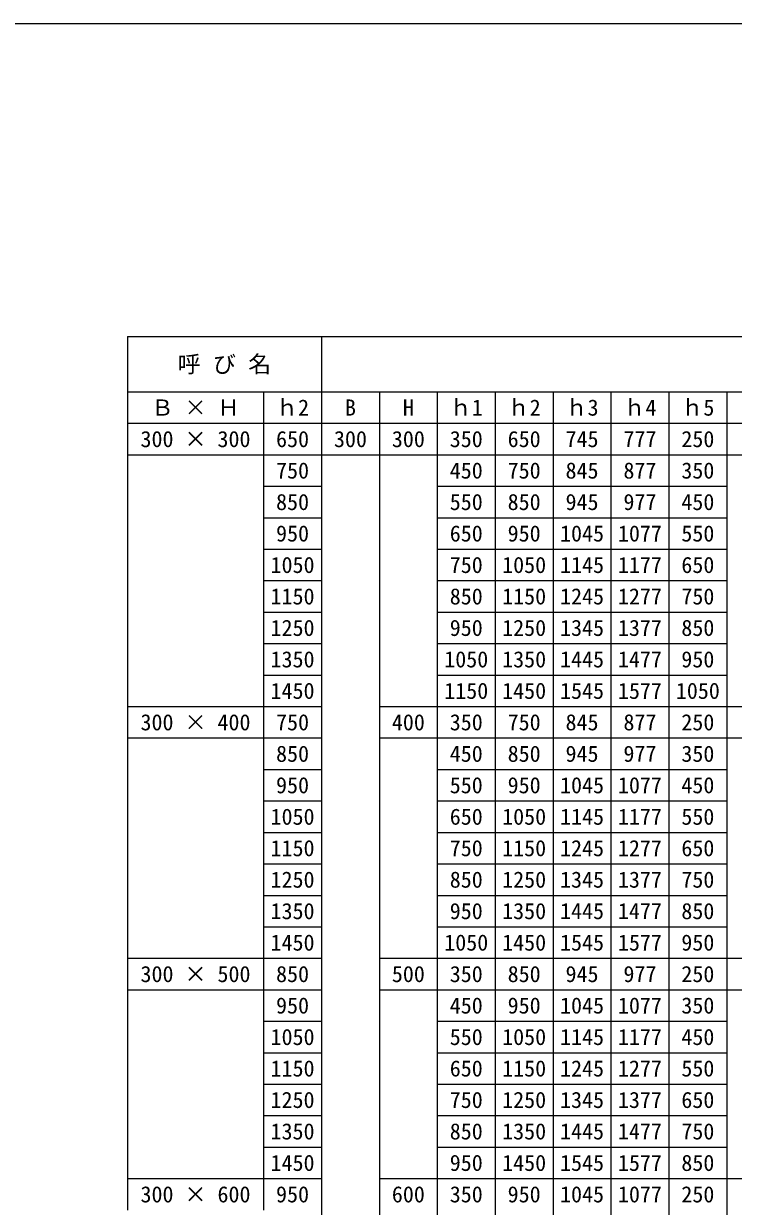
# Model space of a CAD drawing. Units: millimetres at full size; details may follow other scales. Extents: x 50430 to 75195, y -63423 to -40900.
# Drawn here: x 56348 to 58432, y -53154 to -49682 of the extents above; entities that cross this region are included whole.
import ezdxf
from ezdxf.enums import TextEntityAlignment as Align

# ---------------------------------------------------------------- set-up
doc = ezdxf.new("R2010")
doc.units = ezdxf.units.MM
doc.header["$LTSCALE"] = 30
for name, color, linetype, lineweight in [('DEFPOINTS_3', 8, 'Continuous', 0), ('寸法線', 7, 'Continuous', 9), ('枠', 5, 'Continuous', 5)]:
    doc.layers.add(name, color=color, linetype=linetype, lineweight=lineweight)
doc.styles.add('ＭＳ ゴシック', font='')
doc.styles.add('ＭＳ Ｐゴシック', font='')
doc.styles.get('ＭＳ ゴシック').set_extended_font_data('MS Gothic')
doc.styles.get('ＭＳ Ｐゴシック').set_extended_font_data('MS PGothic')

msp = doc.modelspace()

# ---------------------------------------------------------------- linework, layer by layer
at = {"layer": 'DEFPOINTS_3'}
for p, q in [((56652.36, -50947.56), (57052.36, -50947.56)), ((57222.36, -50947.56), (57562.36, -50947.56)), ((58412.36, -50947.56), (61053.56, -50947.56)), ((56652.36, -51779.16), (57052.36, -51779.16)), ((57392.36, -51779.16), (57562.36, -51779.16)), ((58412.36, -51779.16), (60842.36, -51779.16)), ((56652.36, -52518.36), (57052.36, -52518.36)), ((57392.36, -52518.36), (57562.36, -52518.36)), ((58412.36, -52518.36), (60842.36, -52518.36))]:
    msp.add_line(p, q, dxfattribs=at)
at = {"layer": '寸法線', "lineweight": 13}
for p, q in [((56652.36, -50600.14), (61475.96, -50600.14)), ((56652.36, -50600.14), (56652.36, -50855.16)), ((57222.36, -50600.14), (57222.36, -50855.16)), ((56652.36, -50762.76), (61475.96, -50762.76)), ((57052.36, -50762.76), (57052.36, -50855.16)), ((57392.36, -50762.76), (57392.36, -50855.16)), ((57562.36, -50762.76), (57562.36, -50855.16)), ((57732.36, -50762.76), (57732.36, -50855.16)), ((57902.36, -50762.76), (57902.36, -50855.16)), ((58072.36, -50762.76), (58072.36, -50855.16)), ((58242.36, -50762.76), (58242.36, -50855.16)), ((58412.36, -50762.76), (58412.36, -50855.16)), ((56652.36, -50855.16), (61475.96, -50855.16)), ((56652.36, -50855.16), (56652.36, -50947.56)), ((57052.36, -50855.16), (57052.36, -50947.56)), ((57222.36, -50855.16), (57222.36, -50947.56)), ((57392.36, -50855.16), (57392.36, -50947.56)), ((57562.36, -50855.16), (57562.36, -51039.96)), ((57732.36, -50855.16), (57732.36, -51686.76)), ((57902.36, -50855.16), (57902.36, -51686.76)), ((58072.36, -50855.16), (58072.36, -55197.96)), ((58242.36, -50855.16), (58242.36, -55197.96)), ((58412.36, -50855.16), (58412.36, -55197.96)), ((56652.36, -50947.56), (56652.36, -51686.76)), ((57052.36, -50947.56), (57222.36, -50947.56)), ((57052.36, -50947.56), (57052.36, -51686.76)), ((57222.36, -50947.56), (57222.36, -55197.96)), ((57392.36, -50947.56), (57392.36, -55197.96)), ((57562.36, -50947.56), (58412.36, -50947.56)), ((57052.36, -51039.96), (57222.36, -51039.96)), ((57562.36, -51039.96), (58242.36, -51039.96)), ((57562.36, -51039.96), (57562.36, -51686.76)), ((58242.36, -51039.96), (58412.36, -51039.96)), ((57052.36, -51132.36), (57222.36, -51132.36)), ((57562.36, -51132.36), (58242.36, -51132.36)), ((58242.36, -51132.36), (58412.36, -51132.36)), ((57052.36, -51224.76), (57222.36, -51224.76)), ((57562.36, -51224.76), (58242.36, -51224.76)), ((58242.36, -51224.76), (58412.36, -51224.76)), ((57052.36, -51317.16), (57222.36, -51317.16)), ((57562.36, -51317.16), (58242.36, -51317.16)), ((58242.36, -51317.16), (58412.36, -51317.16)), ((57052.36, -51409.56), (57222.36, -51409.56)), ((57562.36, -51409.56), (58242.36, -51409.56)), ((58242.36, -51409.56), (58412.36, -51409.56)), ((57052.36, -51501.96), (57222.36, -51501.96)), ((57562.36, -51501.96), (58242.36, -51501.96)), ((58242.36, -51501.96), (58412.36, -51501.96)), ((57052.36, -51594.36), (57222.36, -51594.36)), ((57562.36, -51594.36), (58242.36, -51594.36)), ((58242.36, -51594.36), (58412.36, -51594.36)), ((56652.36, -51686.76), (57052.36, -51686.76)), ((56652.36, -51686.76), (56652.36, -51779.16)), ((57052.36, -51686.76), (57222.36, -51686.76)), ((57052.36, -51686.76), (57052.36, -51779.16)), ((57392.36, -51686.76), (60842.36, -51686.76)), ((57562.36, -51686.76), (57562.36, -51871.56)), ((57732.36, -51686.76), (57732.36, -55197.96)), ((57902.36, -51686.76), (57902.36, -55197.96)), ((56652.36, -51779.16), (56652.36, -52425.96)), ((57052.36, -51779.16), (57222.36, -51779.16)), ((57052.36, -51779.16), (57052.36, -52425.96)), ((57562.36, -51779.16), (57732.36, -51779.16)), ((57732.36, -51779.16), (57902.36, -51779.16)), ((57902.36, -51779.16), (58412.36, -51779.16)), ((57052.36, -51871.56), (57222.36, -51871.56)), ((57562.36, -51871.56), (57732.36, -51871.56)), ((57562.36, -51871.56), (57562.36, -52425.96)), ((57732.36, -51871.56), (57902.36, -51871.56)), ((57902.36, -51871.56), (58242.36, -51871.56)), ((58242.36, -51871.56), (58412.36, -51871.56)), ((57052.36, -51963.96), (57222.36, -51963.96)), ((57562.36, -51963.96), (57732.36, -51963.96)), ((57732.36, -51963.96), (57902.36, -51963.96)), ((57902.36, -51963.96), (58242.36, -51963.96)), ((58242.36, -51963.96), (58412.36, -51963.96)), ((57052.36, -52056.36), (57222.36, -52056.36)), ((57562.36, -52056.36), (57732.36, -52056.36)), ((57732.36, -52056.36), (57902.36, -52056.36)), ((57902.36, -52056.36), (58242.36, -52056.36)), ((58242.36, -52056.36), (58412.36, -52056.36)), ((57052.36, -52148.76), (57222.36, -52148.76)), ((57562.36, -52148.76), (57732.36, -52148.76)), ((57732.36, -52148.76), (57902.36, -52148.76)), ((57902.36, -52148.76), (58242.36, -52148.76)), ((58242.36, -52148.76), (58412.36, -52148.76)), ((57052.36, -52241.16), (57222.36, -52241.16)), ((57562.36, -52241.16), (57732.36, -52241.16)), ((57732.36, -52241.16), (57902.36, -52241.16)), ((57902.36, -52241.16), (58242.36, -52241.16)), ((58242.36, -52241.16), (58412.36, -52241.16)), ((57052.36, -52333.56), (57222.36, -52333.56)), ((57562.36, -52333.56), (57732.36, -52333.56)), ((57732.36, -52333.56), (57902.36, -52333.56)), ((57902.36, -52333.56), (58242.36, -52333.56)), ((58242.36, -52333.56), (58412.36, -52333.56)), ((56652.36, -52425.96), (57052.36, -52425.96)), ((56652.36, -52425.96), (56652.36, -52518.36)), ((57052.36, -52425.96), (57222.36, -52425.96)), ((57052.36, -52425.96), (57052.36, -52518.36)), ((57392.36, -52425.96), (57732.36, -52425.96)), ((57562.36, -52425.96), (57562.36, -52610.76)), ((57732.36, -52425.96), (57902.36, -52425.96)), ((57902.36, -52425.96), (60842.36, -52425.96)), ((56652.36, -52518.36), (56652.36, -53072.76)), ((57052.36, -52518.36), (57222.36, -52518.36)), ((57052.36, -52518.36), (57052.36, -53072.76)), ((57562.36, -52518.36), (57732.36, -52518.36)), ((57732.36, -52518.36), (57902.36, -52518.36)), ((57902.36, -52518.36), (58412.36, -52518.36)), ((57052.36, -52610.76), (57222.36, -52610.76)), ((57562.36, -52610.76), (57732.36, -52610.76)), ((57562.36, -52610.76), (57562.36, -53072.76)), ((57732.36, -52610.76), (57902.36, -52610.76)), ((57902.36, -52610.76), (58242.36, -52610.76)), ((58242.36, -52610.76), (58412.36, -52610.76)), ((57052.36, -52703.16), (57222.36, -52703.16)), ((57562.36, -52703.16), (57732.36, -52703.16)), ((57732.36, -52703.16), (57902.36, -52703.16)), ((57902.36, -52703.16), (58242.36, -52703.16)), ((58242.36, -52703.16), (58412.36, -52703.16)), ((57052.36, -52795.56), (57222.36, -52795.56)), ((57562.36, -52795.56), (57732.36, -52795.56)), ((57732.36, -52795.56), (57902.36, -52795.56)), ((57902.36, -52795.56), (58242.36, -52795.56)), ((58242.36, -52795.56), (58412.36, -52795.56)), ((57052.36, -52887.96), (57222.36, -52887.96)), ((57562.36, -52887.96), (57732.36, -52887.96)), ((57732.36, -52887.96), (57902.36, -52887.96)), ((57902.36, -52887.96), (58242.36, -52887.96)), ((58242.36, -52887.96), (58412.36, -52887.96)), ((57052.36, -52980.36), (57222.36, -52980.36)), ((57562.36, -52980.36), (57732.36, -52980.36)), ((57732.36, -52980.36), (57902.36, -52980.36)), ((57902.36, -52980.36), (58242.36, -52980.36)), ((58242.36, -52980.36), (58412.36, -52980.36)), ((56652.36, -53072.76), (57052.36, -53072.76)), ((56652.36, -53072.76), (56652.36, -53165.16)), ((57052.36, -53072.76), (57222.36, -53072.76)), ((57052.36, -53072.76), (57052.36, -53165.16)), ((57392.36, -53072.76), (57732.36, -53072.76)), ((57562.36, -53072.76), (57562.36, -53257.56)), ((57732.36, -53072.76), (57902.36, -53072.76)), ((57902.36, -53072.76), (60842.36, -53072.76))]:
    msp.add_line(p, q, dxfattribs=at)
at = {"layer": '枠', "lineweight": 20}
msp.add_line((51621.16, -49681.72), (61621.16, -49681.72), dxfattribs=at)

# ---------------------------------------------------------------- texts
at = {"layer": '寸法線'}
for s, height, style, p in [('呼  び  名', 49.49, 'ＭＳ Ｐゴシック', (56937.36, -50681.45)), ('Ｂ × Ｈ', 47.47, 'ＭＳ ゴシック', (56852.36, -50808.96)), ('ｈ2', 47.47, 'ＭＳ ゴシック', (57137.36, -50808.96)), ('B', 47.47, 'ＭＳ ゴシック', (57307.36, -50808.96)), ('H', 47.47, 'ＭＳ ゴシック', (57477.36, -50808.96)), ('ｈ1', 47.47, 'ＭＳ ゴシック', (57647.36, -50808.96)), ('ｈ2', 47.47, 'ＭＳ ゴシック', (57817.36, -50808.96)), ('ｈ3', 47.47, 'ＭＳ ゴシック', (57987.36, -50808.96)), ('ｈ4', 47.47, 'ＭＳ ゴシック', (58157.36, -50808.96)), ('ｈ5', 47.47, 'ＭＳ ゴシック', (58327.36, -50808.96)), ('300 × 300', 47.47, 'ＭＳ ゴシック', (56852.36, -50901.36)), ('650', 47.47, 'ＭＳ ゴシック', (57137.36, -50901.36)), ('300', 47.47, 'ＭＳ ゴシック', (57307.36, -50901.36)), ('300', 47.47, 'ＭＳ ゴシック', (57477.36, -50901.36)), ('350', 47.47, 'ＭＳ ゴシック', (57647.36, -50901.36)), ('650', 47.47, 'ＭＳ ゴシック', (57817.36, -50901.36)), ('745', 47.47, 'ＭＳ ゴシック', (57987.36, -50901.36)), ('777', 47.47, 'ＭＳ ゴシック', (58157.36, -50901.36)), ('250', 47.47, 'ＭＳ ゴシック', (58327.36, -50901.36)), ('750', 47.47, 'ＭＳ ゴシック', (57137.36, -50993.76)), ('450', 47.47, 'ＭＳ ゴシック', (57647.36, -50993.76)), ('750', 47.47, 'ＭＳ ゴシック', (57817.36, -50993.76)), ('845', 47.47, 'ＭＳ ゴシック', (57987.36, -50993.76)), ('877', 47.47, 'ＭＳ ゴシック', (58157.36, -50993.76)), ('350', 47.47, 'ＭＳ ゴシック', (58327.36, -50993.76)), ('850', 47.47, 'ＭＳ ゴシック', (57137.36, -51086.16)), ('550', 47.47, 'ＭＳ ゴシック', (57647.36, -51086.16)), ('850', 47.47, 'ＭＳ ゴシック', (57817.36, -51086.16)), ('945', 47.47, 'ＭＳ ゴシック', (57987.36, -51086.16)), ('977', 47.47, 'ＭＳ ゴシック', (58157.36, -51086.16)), ('450', 47.47, 'ＭＳ ゴシック', (58327.36, -51086.16)), ('950', 47.47, 'ＭＳ ゴシック', (57137.36, -51178.56)), ('650', 47.47, 'ＭＳ ゴシック', (57647.36, -51178.56)), ('950', 47.47, 'ＭＳ ゴシック', (57817.36, -51178.56)), ('1045', 47.47, 'ＭＳ ゴシック', (57987.36, -51178.56)), ('1077', 47.47, 'ＭＳ ゴシック', (58157.36, -51178.56)), ('550', 47.47, 'ＭＳ ゴシック', (58327.36, -51178.56)), ('1050', 47.47, 'ＭＳ ゴシック', (57137.36, -51270.96)), ('750', 47.47, 'ＭＳ ゴシック', (57647.36, -51270.96)), ('1050', 47.47, 'ＭＳ ゴシック', (57817.36, -51270.96)), ('1145', 47.47, 'ＭＳ ゴシック', (57987.36, -51270.96)), ('1177', 47.47, 'ＭＳ ゴシック', (58157.36, -51270.96)), ('650', 47.47, 'ＭＳ ゴシック', (58327.36, -51270.96)), ('1150', 47.47, 'ＭＳ ゴシック', (57137.36, -51363.36)), ('850', 47.47, 'ＭＳ ゴシック', (57647.36, -51363.36)), ('1150', 47.47, 'ＭＳ ゴシック', (57817.36, -51363.36)), ('1245', 47.47, 'ＭＳ ゴシック', (57987.36, -51363.36)), ('1277', 47.47, 'ＭＳ ゴシック', (58157.36, -51363.36)), ('750', 47.47, 'ＭＳ ゴシック', (58327.36, -51363.36)), ('1250', 47.47, 'ＭＳ ゴシック', (57137.36, -51455.76)), ('950', 47.47, 'ＭＳ ゴシック', (57647.36, -51455.76)), ('1250', 47.47, 'ＭＳ ゴシック', (57817.36, -51455.76)), ('1345', 47.47, 'ＭＳ ゴシック', (57987.36, -51455.76)), ('1377', 47.47, 'ＭＳ ゴシック', (58157.36, -51455.76)), ('850', 47.47, 'ＭＳ ゴシック', (58327.36, -51455.76)), ('1350', 47.47, 'ＭＳ ゴシック', (57137.36, -51548.16)), ('1050', 47.47, 'ＭＳ ゴシック', (57647.36, -51548.16)), ('1350', 47.47, 'ＭＳ ゴシック', (57817.36, -51548.16)), ('1445', 47.47, 'ＭＳ ゴシック', (57987.36, -51548.16)), ('1477', 47.47, 'ＭＳ ゴシック', (58157.36, -51548.16)), ('950', 47.47, 'ＭＳ ゴシック', (58327.36, -51548.16)), ('1450', 47.47, 'ＭＳ ゴシック', (57137.36, -51640.56)), ('1150', 47.47, 'ＭＳ ゴシック', (57647.36, -51640.56)), ('1450', 47.47, 'ＭＳ ゴシック', (57817.36, -51640.56)), ('1545', 47.47, 'ＭＳ ゴシック', (57987.36, -51640.56)), ('1577', 47.47, 'ＭＳ ゴシック', (58157.36, -51640.56)), ('1050', 47.47, 'ＭＳ ゴシック', (58327.36, -51640.56)), ('300 × 400', 47.47, 'ＭＳ ゴシック', (56852.36, -51732.96)), ('750', 47.47, 'ＭＳ ゴシック', (57137.36, -51732.96)), ('400', 47.47, 'ＭＳ ゴシック', (57477.36, -51732.96)), ('350', 47.47, 'ＭＳ ゴシック', (57647.36, -51732.96)), ('750', 47.47, 'ＭＳ ゴシック', (57817.36, -51732.96)), ('845', 47.47, 'ＭＳ ゴシック', (57987.36, -51732.96)), ('877', 47.47, 'ＭＳ ゴシック', (58157.36, -51732.96)), ('250', 47.47, 'ＭＳ ゴシック', (58327.36, -51732.96)), ('850', 47.47, 'ＭＳ ゴシック', (57137.36, -51825.36)), ('450', 47.47, 'ＭＳ ゴシック', (57647.36, -51825.36)), ('850', 47.47, 'ＭＳ ゴシック', (57817.36, -51825.36)), ('945', 47.47, 'ＭＳ ゴシック', (57987.36, -51825.36)), ('977', 47.47, 'ＭＳ ゴシック', (58157.36, -51825.36)), ('350', 47.47, 'ＭＳ ゴシック', (58327.36, -51825.36)), ('950', 47.47, 'ＭＳ ゴシック', (57137.36, -51917.76)), ('550', 47.47, 'ＭＳ ゴシック', (57647.36, -51917.76)), ('950', 47.47, 'ＭＳ ゴシック', (57817.36, -51917.76)), ('1045', 47.47, 'ＭＳ ゴシック', (57987.36, -51917.76)), ('1077', 47.47, 'ＭＳ ゴシック', (58157.36, -51917.76)), ('450', 47.47, 'ＭＳ ゴシック', (58327.36, -51917.76)), ('1050', 47.47, 'ＭＳ ゴシック', (57137.36, -52010.16)), ('650', 47.47, 'ＭＳ ゴシック', (57647.36, -52010.16)), ('1050', 47.47, 'ＭＳ ゴシック', (57817.36, -52010.16)), ('1145', 47.47, 'ＭＳ ゴシック', (57987.36, -52010.16)), ('1177', 47.47, 'ＭＳ ゴシック', (58157.36, -52010.16)), ('550', 47.47, 'ＭＳ ゴシック', (58327.36, -52010.16)), ('1150', 47.47, 'ＭＳ ゴシック', (57137.36, -52102.56)), ('750', 47.47, 'ＭＳ ゴシック', (57647.36, -52102.56)), ('1150', 47.47, 'ＭＳ ゴシック', (57817.36, -52102.56)), ('1245', 47.47, 'ＭＳ ゴシック', (57987.36, -52102.56)), ('1277', 47.47, 'ＭＳ ゴシック', (58157.36, -52102.56)), ('650', 47.47, 'ＭＳ ゴシック', (58327.36, -52102.56)), ('1250', 47.47, 'ＭＳ ゴシック', (57137.36, -52194.96)), ('850', 47.47, 'ＭＳ ゴシック', (57647.36, -52194.96)), ('1250', 47.47, 'ＭＳ ゴシック', (57817.36, -52194.96)), ('1345', 47.47, 'ＭＳ ゴシック', (57987.36, -52194.96)), ('1377', 47.47, 'ＭＳ ゴシック', (58157.36, -52194.96)), ('750', 47.47, 'ＭＳ ゴシック', (58327.36, -52194.96)), ('1350', 47.47, 'ＭＳ ゴシック', (57137.36, -52287.36)), ('950', 47.47, 'ＭＳ ゴシック', (57647.36, -52287.36)), ('1350', 47.47, 'ＭＳ ゴシック', (57817.36, -52287.36)), ('1445', 47.47, 'ＭＳ ゴシック', (57987.36, -52287.36)), ('1477', 47.47, 'ＭＳ ゴシック', (58157.36, -52287.36)), ('850', 47.47, 'ＭＳ ゴシック', (58327.36, -52287.36)), ('1450', 47.47, 'ＭＳ ゴシック', (57137.36, -52379.76)), ('1050', 47.47, 'ＭＳ ゴシック', (57647.36, -52379.76)), ('1450', 47.47, 'ＭＳ ゴシック', (57817.36, -52379.76)), ('1545', 47.47, 'ＭＳ ゴシック', (57987.36, -52379.76)), ('1577', 47.47, 'ＭＳ ゴシック', (58157.36, -52379.76)), ('950', 47.47, 'ＭＳ ゴシック', (58327.36, -52379.76)), ('300 × 500', 47.47, 'ＭＳ ゴシック', (56852.36, -52472.16)), ('850', 47.47, 'ＭＳ ゴシック', (57137.36, -52472.16)), ('500', 47.47, 'ＭＳ ゴシック', (57477.36, -52472.16)), ('350', 47.47, 'ＭＳ ゴシック', (57647.36, -52472.16)), ('850', 47.47, 'ＭＳ ゴシック', (57817.36, -52472.16)), ('945', 47.47, 'ＭＳ ゴシック', (57987.36, -52472.16)), ('977', 47.47, 'ＭＳ ゴシック', (58157.36, -52472.16)), ('250', 47.47, 'ＭＳ ゴシック', (58327.36, -52472.16)), ('950', 47.47, 'ＭＳ ゴシック', (57137.36, -52564.56)), ('450', 47.47, 'ＭＳ ゴシック', (57647.36, -52564.56)), ('950', 47.47, 'ＭＳ ゴシック', (57817.36, -52564.56)), ('1045', 47.47, 'ＭＳ ゴシック', (57987.36, -52564.56)), ('1077', 47.47, 'ＭＳ ゴシック', (58157.36, -52564.56)), ('350', 47.47, 'ＭＳ ゴシック', (58327.36, -52564.56)), ('1050', 47.47, 'ＭＳ ゴシック', (57137.36, -52656.96)), ('550', 47.47, 'ＭＳ ゴシック', (57647.36, -52656.96)), ('1050', 47.47, 'ＭＳ ゴシック', (57817.36, -52656.96)), ('1145', 47.47, 'ＭＳ ゴシック', (57987.36, -52656.96)), ('1177', 47.47, 'ＭＳ ゴシック', (58157.36, -52656.96)), ('450', 47.47, 'ＭＳ ゴシック', (58327.36, -52656.96)), ('1150', 47.47, 'ＭＳ ゴシック', (57137.36, -52749.36)), ('650', 47.47, 'ＭＳ ゴシック', (57647.36, -52749.36)), ('1150', 47.47, 'ＭＳ ゴシック', (57817.36, -52749.36)), ('1245', 47.47, 'ＭＳ ゴシック', (57987.36, -52749.36)), ('1277', 47.47, 'ＭＳ ゴシック', (58157.36, -52749.36)), ('550', 47.47, 'ＭＳ ゴシック', (58327.36, -52749.36)), ('1250', 47.47, 'ＭＳ ゴシック', (57137.36, -52841.76)), ('750', 47.47, 'ＭＳ ゴシック', (57647.36, -52841.76)), ('1250', 47.47, 'ＭＳ ゴシック', (57817.36, -52841.76)), ('1345', 47.47, 'ＭＳ ゴシック', (57987.36, -52841.76)), ('1377', 47.47, 'ＭＳ ゴシック', (58157.36, -52841.76)), ('650', 47.47, 'ＭＳ ゴシック', (58327.36, -52841.76)), ('1350', 47.47, 'ＭＳ ゴシック', (57137.36, -52934.16)), ('850', 47.47, 'ＭＳ ゴシック', (57647.36, -52934.16)), ('1350', 47.47, 'ＭＳ ゴシック', (57817.36, -52934.16)), ('1445', 47.47, 'ＭＳ ゴシック', (57987.36, -52934.16)), ('1477', 47.47, 'ＭＳ ゴシック', (58157.36, -52934.16)), ('750', 47.47, 'ＭＳ ゴシック', (58327.36, -52934.16)), ('1450', 47.47, 'ＭＳ ゴシック', (57137.36, -53026.56)), ('950', 47.47, 'ＭＳ ゴシック', (57647.36, -53026.56)), ('1450', 47.47, 'ＭＳ ゴシック', (57817.36, -53026.56)), ('1545', 47.47, 'ＭＳ ゴシック', (57987.36, -53026.56)), ('1577', 47.47, 'ＭＳ ゴシック', (58157.36, -53026.56)), ('850', 47.47, 'ＭＳ ゴシック', (58327.36, -53026.56)), ('300 × 600', 47.47, 'ＭＳ ゴシック', (56852.36, -53118.96)), ('950', 47.47, 'ＭＳ ゴシック', (57137.36, -53118.96)), ('600', 47.47, 'ＭＳ ゴシック', (57477.36, -53118.96)), ('350', 47.47, 'ＭＳ ゴシック', (57647.36, -53118.96)), ('950', 47.47, 'ＭＳ ゴシック', (57817.36, -53118.96)), ('1045', 47.47, 'ＭＳ ゴシック', (57987.36, -53118.96)), ('1077', 47.47, 'ＭＳ ゴシック', (58157.36, -53118.96)), ('250', 47.47, 'ＭＳ ゴシック', (58327.36, -53118.96))]:
    msp.add_text(s, height=height, dxfattribs=dict(at, style=style)).set_placement(p, align=Align.MIDDLE_CENTER)

doc.saveas('drawing.dxf')
